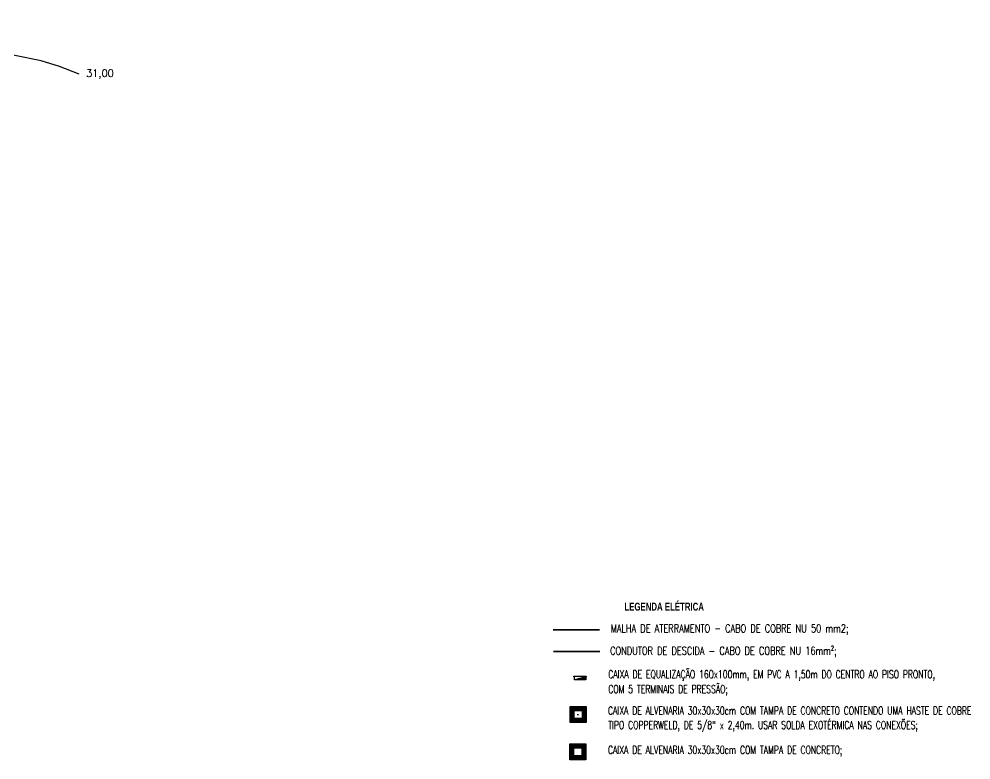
# Model space of a CAD drawing. Header units: inches. Extents: x 462047 to 462370, y 9198028 to 9198209.
# Drawn here: x 462130.98 to 462178.57, y 9198028.1 to 9198065.15 of the extents above; entities that cross this region are included whole.
import ezdxf
from ezdxf.enums import TextEntityAlignment as Align

# ---------------------------------------------------------------- set-up
doc = ezdxf.new("R2010")
doc.units = ezdxf.units.IN
doc.header["$MEASUREMENT"] = 0
for name, pattern in [('CONTINU', [0]), ('CONTINUO', [0]), ('HIDDEN', [9.525, 6.35, -3.175])]:
    doc.linetypes.add(name, pattern=pattern)
for name, color, linetype, lineweight in [('I-CAIXAS', 3, 'Continuous', 30), ('I-ELET_PISO', 5, 'HIDDEN', 35), ('I-PONTO_ELE', 4, 'Continuous', 30), ('I-TEXTOS', 2, 'Continuous', 25)]:
    doc.layers.add(name, color=color, linetype=linetype, lineweight=lineweight)
doc.layers.add('I-CURVANIVEL', color=55, linetype='CONTINU')
doc.styles.add('COTA200', font='ROMANS.SHX')
doc.styles.add('ROMANS', font='romans.shx', dxfattribs={"width": 0.75, "height": 0.1})
doc.styles.add('SANSSERIFBOLD', font='sasb____.pfb')

# ---------------------------------------------------------------- blocks, each defined once
blk = doc.blocks.new('QUADRO-DISTRIBUIÇÃO')
blk.add_wipeout([(-0.259, 0.091), (0.256, 0.091), (0.256, 0.061), (0.232, 0.061), (0.232, -0.061), (-0.232, -0.061), (-0.232, 0.061), (-0.259, 0.061)]).dxf.layer = 'I-CAIXAS'
at = {"layer": 'I-CAIXAS'}
blk.add_hatch(color=256, dxfattribs=at).paths.add_polyline_path([(-0.232, -0.061), (0.232, -0.061), (0.232, 0.061)])
for p, q in [((-0.259, 0.061), (-0.259, 0.091)), ((-0.259, 0.091), (0.256, 0.091)), ((-0.232, 0.061), (-0.259, 0.061)), ((-0.232, -0.061), (-0.232, 0.061)), ((0.232, 0.061), (-0.232, -0.061)), ((0.256, 0.061), (0.232, 0.061)), ((0.232, 0.061), (0.232, -0.061)), ((0.256, 0.091), (0.256, 0.061)), ((0.232, -0.061), (-0.232, -0.061)), ((0.232, -0.061), (-0.232, -0.061))]:
    blk.add_line(p, q, dxfattribs=at)
blk.add_solid([(0.256, 0.091), (-0.259, 0.091), (0.256, 0.061), (-0.259, 0.061)], dxfattribs=at)
blk = doc.blocks.new('30X30')
at = {"layer": 'I-CAIXAS', "lineweight": 0}
h = blk.add_hatch(dxfattribs=at)
h.set_pattern_fill('STEEL', color=9, scale=0.018, style=0)
h.set_pattern_definition([(45, (-539.57447, 88.759806), (-0.0404111525, 0.0404111525), []), (45, (-539.57447, 88.78838), (-0.0404111525, 0.0404111525), [])])
h.paths.add_polyline_path([(0.3, 0.3), (-0.3, 0.3), (-0.3, -0.3), (0.3, -0.3)])
h.paths.add_polyline_path([(0.15, -0.15), (-0.15, -0.15), (-0.15, 0.15), (0.15, 0.15)], flags=16)
at = {"layer": 'I-CAIXAS'}
for points in [[(-0.3, 0.3), (0.3, 0.3), (0.3, -0.3), (-0.3, -0.3)], [(-0.15, 0.15), (0.15, 0.15), (0.15, -0.15), (-0.15, -0.15)]]:
    blk.add_lwpolyline(points, close=True, dxfattribs=at)

msp = doc.modelspace()

# ---------------------------------------------------------------- linework, layer by layer
at = {"layer": 'I-CURVANIVEL', "linetype": 'CONTINUO', "elevation": 31, "flags": 128}
msp.add_lwpolyline([(462133.992, 9198062.39), (462132.995, 9198062.781), (462132.08, 9198063.055), (462130.762, 9198063.325), (462129.039, 9198063.544), (462127.137, 9198063.712), (462125.338, 9198063.842), (462123.867, 9198063.945), (462122.723, 9198064.01), (462121.846, 9198064.026), (462121.127, 9198063.993), (462120.253, 9198063.962), (462118.861, 9198063.997), (462116.733, 9198064.147), (462114.221, 9198064.389), (462111.821, 9198064.686), (462109.877, 9198064.983), (462108.127, 9198065.149), (462106.155, 9198065.039), (462103.659, 9198064.573), (462100.786, 9198063.953), (462097.795, 9198063.449), (462094.925, 9198063.227), (462092.313, 9198063.024), (462090.077, 9198062.473), (462088.3, 9198061.343), (462086.934, 9198059.95), (462085.897, 9198058.747), (462085.095, 9198058.054), (462084.378, 9198057.657), (462083.586, 9198057.213), (462082.608, 9198056.474), (462081.545, 9198055.581), (462080.553, 9198054.775), (462079.721, 9198054.212), (462078.877, 9198053.714), (462077.786, 9198053.023), (462076.312, 9198051.967), (462074.725, 9198050.738), (462073.392, 9198049.614), (462072.538, 9198048.796), (462071.811, 9198048.15), (462070.714, 9198047.463), (462068.973, 9198046.544), (462067.214, 9198045.288), (462066.287, 9198043.611), (462066.759, 9198041.512), (462068.073, 9198039.324), (462069.39, 9198037.46), (462069.958, 9198036.269), (462069.375, 9198035.827), (462067.327, 9198036.144), (462063.749, 9198037.161), (462059.568, 9198038.534), (462055.963, 9198039.851), (462053.813, 9198040.787), (462052.81, 9198041.378), (462052.349, 9198041.751), (462051.914, 9198042.021), (462051.337, 9198042.271), (462050.538, 9198042.573), (462049.495, 9198042.971), (462048.406, 9198043.392), (462047.525, 9198043.735), (462047.037, 9198043.924), (462046.858, 9198043.994), (462046.832, 9198044.004)], dxfattribs=at)
at = {"layer": 'I-ELET_PISO'}
for p, q in [((462157.676, 9198034.611), (462159.989, 9198034.611)), ((462157.697, 9198033.521), (462160.01, 9198033.521))]:
    msp.add_line(p, q, dxfattribs=at)
at = {"layer": 'I-PONTO_ELE'}
msp.add_solid([(462158.949, 9198030.327), (462158.873, 9198030.327), (462158.949, 9198030.404), (462158.873, 9198030.404)], dxfattribs=at)

# ---------------------------------------------------------------- block references
at = {"layer": 'I-CAIXAS', "xscale": 1.200000000000045, "yscale": 1.200000000000045, "zscale": 1.200000000000045}
msp.add_blockref('QUADRO-DISTRIBUIÇÃO', (462159.027, 9198032.189), dxfattribs=at)
at = {"layer": 'I-CAIXAS', "xscale": 1.333333333333333, "yscale": 1.333333333333333, "zscale": 1.333333333333333, "rotation": 270}
for p in [(462158.923, 9198030.374), (462158.92, 9198028.502)]:
    msp.add_blockref('30X30', p, dxfattribs=at)

# ---------------------------------------------------------------- texts
at = {"layer": 'I-CURVANIVEL', "linetype": 'CONTINUO', "style": 'COTA200'}
msp.add_text('31,00', height=0.36, dxfattribs=at).set_placement((462135.026, 9198062.442), align=Align.MIDDLE_CENTER)
at = {"layer": 'I-TEXTOS', "color": 4, "style": 'SANSSERIFBOLD', "width": 0.7}
msp.add_text('LEGENDA ELÉTRICA', height=0.4, dxfattribs=at).set_placement((462161.242, 9198035.569, 0.06))
at = {"layer": 'I-TEXTOS', "style": 'ROMANS', "width": 0.7}
for s, p in [('CAIXA DE EQUALIZAÇÃO 16Ox100mm, EM PVC A 1,50m DO CENTRO AO PISO PRONTO,', (462160.437, 9198032.184, 0.075)), ('COM 5 TERMINAIS DE PRESSÃO;', (462160.437, 9198031.444, 0.075)), ('CAIXA DE ALVENARIA 30x30x30cm COM TAMPA DE CONCRETO CONTENDO UMA HASTE DE COBRE', (462160.422, 9198030.368, 0.075)), ('TIPO COPPERWELD, DE 5/8" x 2,40m. USAR SOLDA EXOTÉRMICA NAS CONEXÕES;', (462160.43, 9198029.65, 0.075)), ('CAIXA DE ALVENARIA 30x30x30cm COM TAMPA DE CONCRETO;', (462160.421, 9198028.404, 0.075))]:
    msp.add_text(s, height=0.4, dxfattribs=at).set_placement(p)
at = {"layer": 'I-TEXTOS', "char_height": 0.4, "attachment_point": 7, "style": 'ROMANS'}
for s, insert in [('MALHA DE ATERRAMENTO - CABO DE COBRE NU 50 mm2;', (462160.555, 9198034.359)), ('CONDUTOR DE DESCIDA - CABO DE COBRE NU 16mm²;', (462160.524, 9198033.238))]:
    msp.add_mtext(s, dxfattribs=dict(at, insert=insert))

doc.saveas('drawing.dxf')
